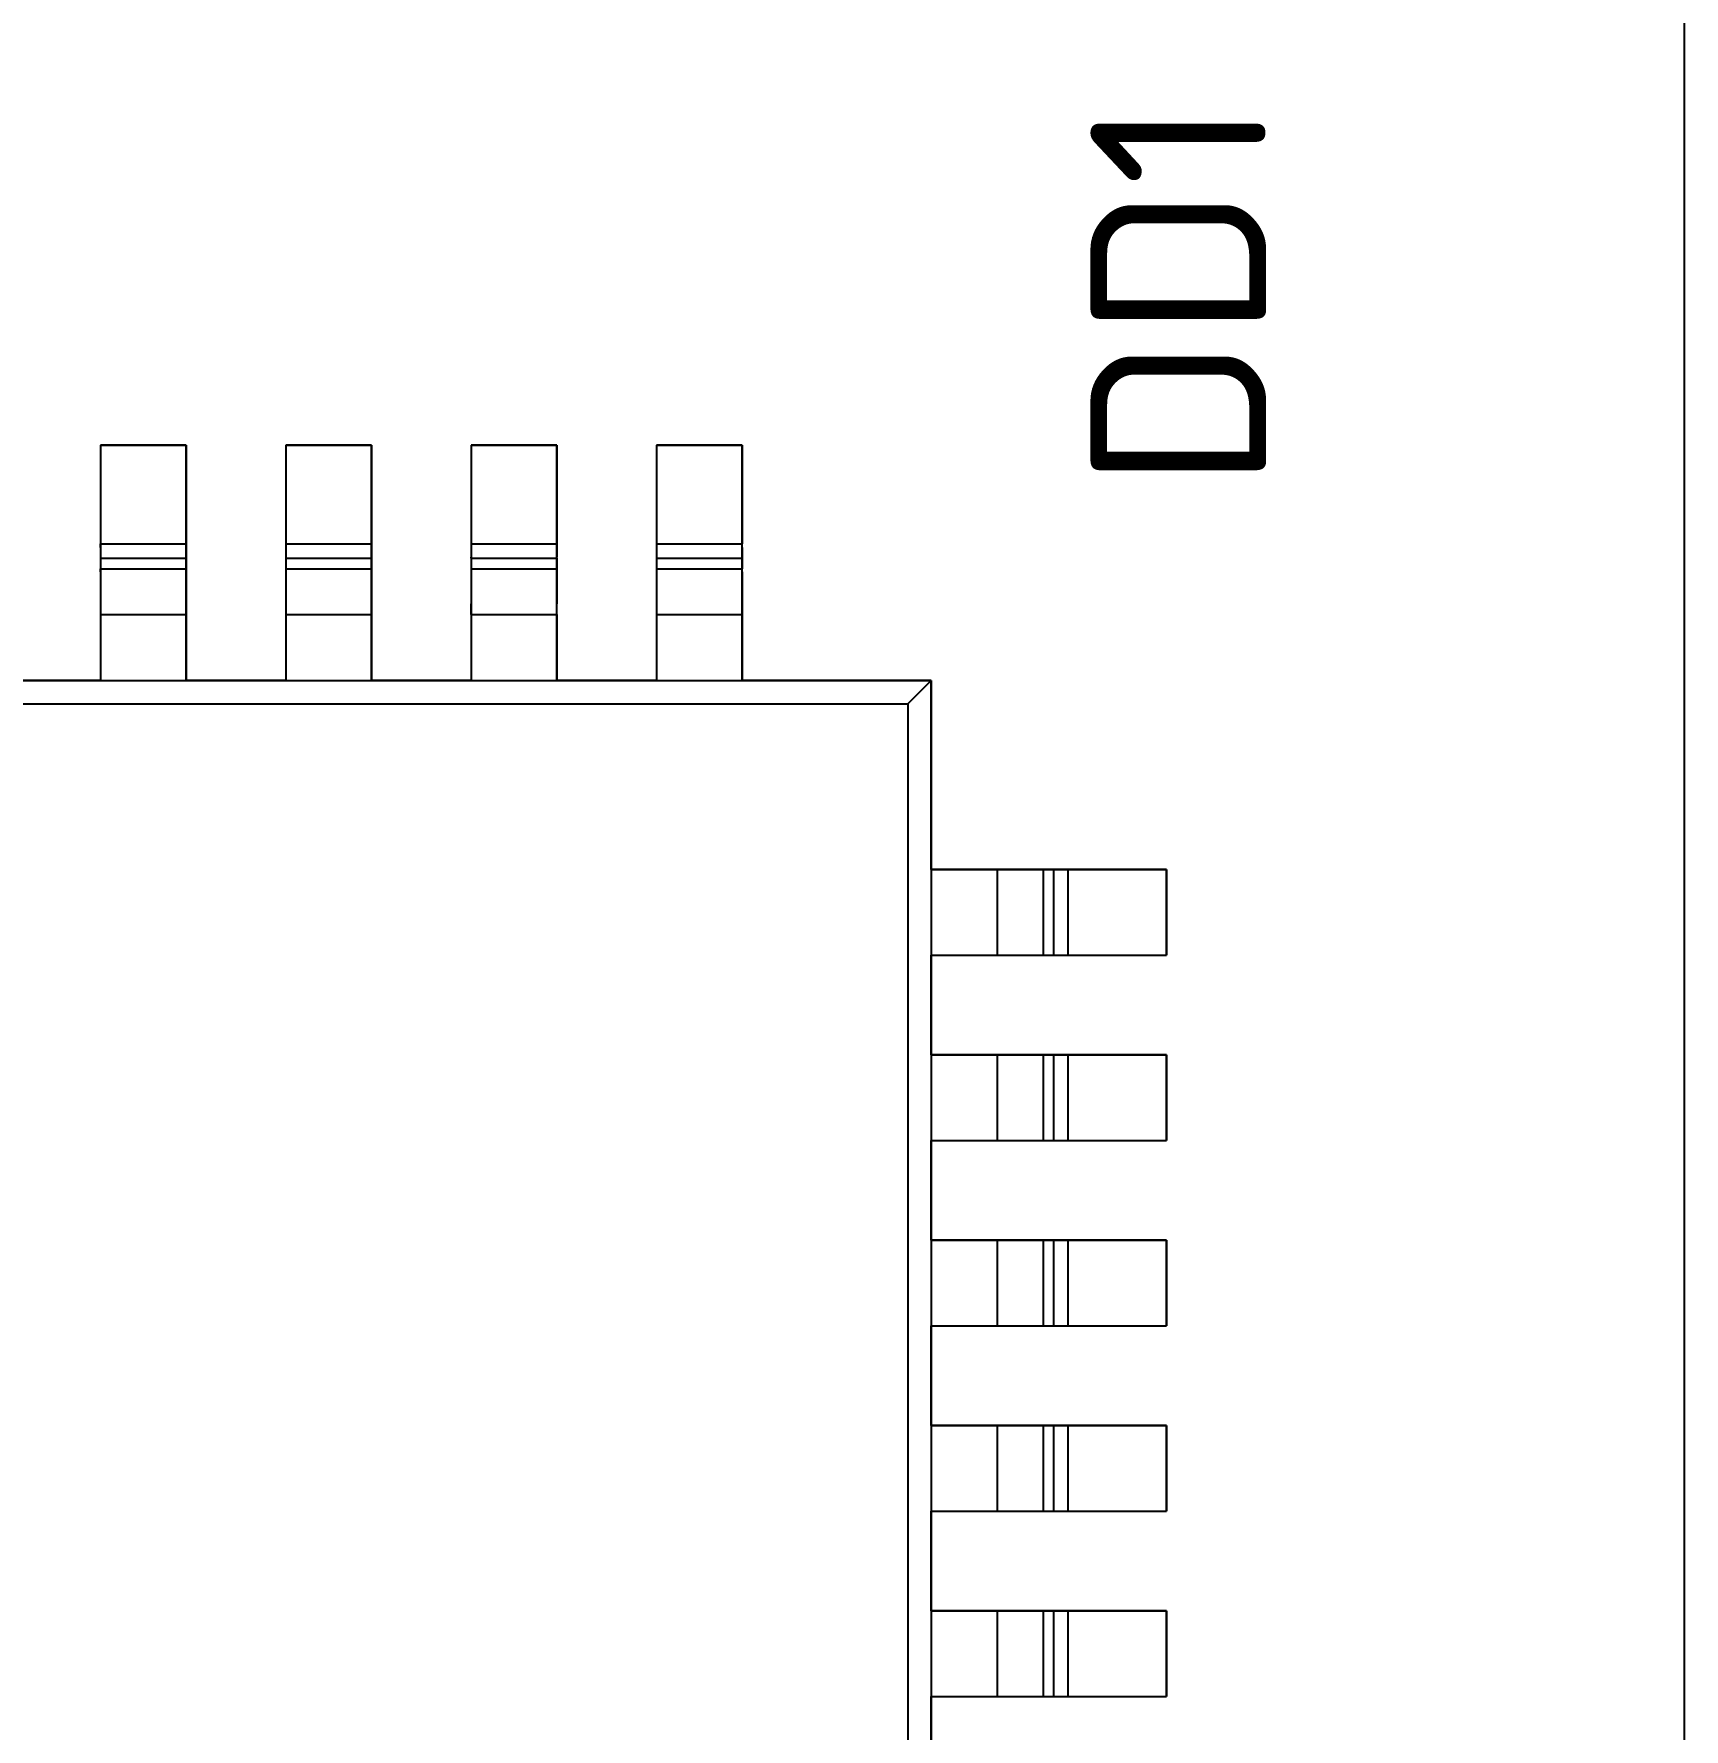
# Model space of a CAD drawing. Header units: inches. Extents: x 5 to 415, y -593 to 71.
# Drawn here: x 145.76 to 160, y -450.2 to -435.57 of the extents above; entities that cross this region are included whole.
import ezdxf

# ---------------------------------------------------------------- set-up
doc = ezdxf.new("R2010")
doc.units = ezdxf.units.IN
doc.header["$MEASUREMENT"] = 0
doc.styles.add('ISOCPEUR0', font='isocpeur.ttf', dxfattribs={"height": 3.704167})

msp = doc.modelspace()

# ---------------------------------------------------------------- linework, layer by layer
at = {"color": 18, "true_color": 0x000000}
for p, q in [((160, -422), (160, -496)), ((147.07, -439.118), (146.33, -439.118)), ((146.33, -439.118), (146.33, -441.15)), ((146.33, -439.118), (147.07, -439.118)), ((146.33, -439.118), (146.33, -439.97)), ((147.07, -441.15), (147.07, -439.118)), ((147.07, -439.118), (147.07, -439.97)), ((148.67, -439.118), (147.93, -439.118)), ((147.93, -439.118), (147.93, -441.15)), ((147.93, -439.118), (148.67, -439.118)), ((147.93, -439.118), (147.93, -439.97)), ((148.67, -441.15), (148.67, -439.118)), ((148.67, -439.118), (148.67, -439.97)), ((150.27, -439.118), (149.53, -439.118)), ((149.53, -439.118), (149.53, -441.15)), ((149.53, -439.118), (150.27, -439.118)), ((149.53, -439.118), (149.53, -439.97)), ((150.27, -441.15), (150.27, -439.118)), ((150.27, -439.118), (150.27, -439.97)), ((151.87, -439.118), (151.13, -439.118)), ((151.13, -439.118), (151.13, -441.15)), ((151.13, -439.118), (151.87, -439.118)), ((151.13, -439.118), (151.13, -439.97)), ((151.87, -441.15), (151.87, -439.118)), ((151.87, -439.118), (151.87, -439.97)), ((146.33, -440), (146.33, -439.97)), ((146.33, -439.97), (147.07, -439.97)), ((146.33, -440), (146.33, -440.028)), ((147.07, -439.97), (147.07, -440)), ((147.07, -440), (147.07, -440.028)), ((147.93, -439.97), (147.93, -440)), ((147.93, -439.97), (148.67, -439.97)), ((147.93, -440), (147.93, -440.028)), ((148.67, -439.97), (148.67, -440)), ((148.67, -440), (148.67, -440.028)), ((149.53, -439.97), (149.53, -440)), ((149.53, -439.97), (150.27, -439.97)), ((149.53, -440), (149.53, -440.028)), ((150.27, -439.97), (150.27, -440)), ((150.27, -440), (150.27, -440.028)), ((151.13, -439.97), (151.13, -440)), ((151.13, -439.97), (151.87, -439.97)), ((151.13, -440), (151.13, -440.028)), ((151.87, -440), (151.87, -439.97)), ((151.87, -440), (151.87, -440.028)), ((146.33, -440.028), (146.33, -440.052)), ((146.33, -440.052), (146.33, -440.07)), ((146.33, -440.07), (146.33, -440.084)), ((146.33, -440.084), (146.33, -440.092)), ((146.33, -440.092), (146.33, -440.184)), ((146.33, -440.092), (147.07, -440.092)), ((147.07, -440.028), (147.07, -440.052)), ((147.07, -440.052), (147.07, -440.07)), ((147.07, -440.07), (147.07, -440.084)), ((147.07, -440.084), (147.07, -440.092)), ((147.07, -440.092), (147.07, -440.184)), ((147.93, -440.028), (147.93, -440.052)), ((147.93, -440.052), (147.93, -440.07)), ((147.93, -440.07), (147.93, -440.084)), ((147.93, -440.084), (147.93, -440.092)), ((147.93, -440.092), (147.93, -440.184)), ((147.93, -440.092), (148.67, -440.092)), ((148.67, -440.028), (148.67, -440.052)), ((148.67, -440.052), (148.67, -440.07)), ((148.67, -440.07), (148.67, -440.084)), ((148.67, -440.084), (148.67, -440.092)), ((148.67, -440.092), (148.67, -440.184)), ((149.53, -440.028), (149.53, -440.052)), ((149.53, -440.052), (149.53, -440.07)), ((149.53, -440.07), (149.53, -440.084)), ((149.53, -440.092), (149.53, -440.084)), ((149.53, -440.092), (149.53, -440.184)), ((149.53, -440.092), (150.27, -440.092)), ((150.27, -440.028), (150.27, -440.052)), ((150.27, -440.052), (150.27, -440.07)), ((150.27, -440.07), (150.27, -440.084)), ((150.27, -440.092), (150.27, -440.084)), ((150.27, -440.092), (150.27, -440.184)), ((151.13, -440.028), (151.13, -440.052)), ((151.13, -440.052), (151.13, -440.07)), ((151.13, -440.07), (151.13, -440.084)), ((151.13, -440.084), (151.13, -440.092)), ((151.13, -440.092), (151.13, -440.184)), ((151.13, -440.092), (151.87, -440.092)), ((151.87, -440.028), (151.87, -440.052)), ((151.87, -440.052), (151.87, -440.07)), ((151.87, -440.07), (151.87, -440.084)), ((151.87, -440.084), (151.87, -440.092)), ((151.87, -440.092), (151.87, -440.184)), ((146.33, -440.21), (146.33, -440.184)), ((146.33, -440.184), (147.07, -440.184)), ((146.33, -440.21), (146.33, -440.256)), ((146.33, -440.256), (146.33, -440.32)), ((147.07, -440.184), (147.07, -440.21)), ((147.07, -440.21), (147.07, -440.256)), ((147.07, -440.256), (147.07, -440.32)), ((147.93, -440.184), (147.93, -440.21)), ((147.93, -440.184), (148.67, -440.184)), ((147.93, -440.21), (147.93, -440.256)), ((147.93, -440.256), (147.93, -440.32)), ((148.67, -440.184), (148.67, -440.21)), ((148.67, -440.21), (148.67, -440.256)), ((148.67, -440.256), (148.67, -440.32)), ((149.53, -440.184), (149.53, -440.21)), ((149.53, -440.184), (150.27, -440.184)), ((149.53, -440.21), (149.53, -440.256)), ((149.53, -440.256), (149.53, -440.32)), ((150.27, -440.184), (150.27, -440.21)), ((150.27, -440.21), (150.27, -440.256)), ((150.27, -440.256), (150.27, -440.32)), ((151.13, -440.184), (151.13, -440.21)), ((151.13, -440.184), (151.87, -440.184)), ((151.13, -440.21), (151.13, -440.256)), ((151.13, -440.256), (151.13, -440.32)), ((151.87, -440.21), (151.87, -440.184)), ((151.87, -440.21), (151.87, -440.256)), ((151.87, -440.256), (151.87, -440.32)), ((146.33, -440.32), (146.33, -440.398)), ((146.33, -440.398), (146.33, -440.486)), ((147.07, -440.32), (147.07, -440.398)), ((147.07, -440.398), (147.07, -440.486)), ((147.93, -440.32), (147.93, -440.398)), ((147.93, -440.398), (147.93, -440.486)), ((148.67, -440.32), (148.67, -440.398)), ((148.67, -440.398), (148.67, -440.486)), ((149.53, -440.32), (149.53, -440.398)), ((149.53, -440.398), (149.53, -440.486)), ((150.27, -440.32), (150.27, -440.398)), ((150.27, -440.398), (150.27, -440.486)), ((151.13, -440.32), (151.13, -440.398)), ((151.13, -440.398), (151.13, -440.486)), ((151.87, -440.32), (151.87, -440.398)), ((151.87, -440.398), (151.87, -440.486)), ((146.33, -440.486), (146.33, -440.58)), ((146.33, -440.58), (146.33, -441.15)), ((146.33, -440.58), (147.07, -440.58)), ((147.07, -440.486), (147.07, -440.58)), ((147.07, -440.58), (147.07, -441.15)), ((147.93, -440.486), (147.93, -440.58)), ((147.93, -440.58), (147.93, -441.15)), ((147.93, -440.58), (148.67, -440.58)), ((148.67, -440.486), (148.67, -440.58)), ((148.67, -440.58), (148.67, -441.15)), ((149.53, -440.58), (149.53, -440.486)), ((149.53, -440.58), (149.53, -441.15)), ((149.53, -440.58), (150.27, -440.58)), ((150.27, -440.58), (150.27, -440.486)), ((150.27, -440.58), (150.27, -441.15)), ((151.13, -440.486), (151.13, -440.58)), ((151.13, -440.58), (151.13, -441.15)), ((151.13, -440.58), (151.87, -440.58)), ((151.87, -440.486), (151.87, -440.58)), ((151.87, -440.58), (151.87, -441.15)), ((134.5, -441.15), (153.5, -441.15)), ((146.33, -441.15), (145.47, -441.15)), ((146.33, -441.15), (147.07, -441.15)), ((147.93, -441.15), (147.07, -441.15)), ((147.93, -441.15), (148.67, -441.15)), ((149.53, -441.15), (148.67, -441.15)), ((149.53, -441.15), (150.27, -441.15)), ((151.13, -441.15), (150.27, -441.15)), ((151.13, -441.15), (151.87, -441.15)), ((153.5, -441.15), (151.87, -441.15)), ((153.3, -441.35), (153.5, -441.15)), ((153.5, -442.78), (153.5, -441.15)), ((153.5, -441.15), (153.5, -461.15)), ((134.582, -441.35), (153.3, -441.35)), ((153.3, -441.35), (153.3, -460.95)), ((155.532, -442.78), (153.5, -442.78)), ((153.5, -442.78), (153.5, -443.52)), ((153.5, -442.78), (154.07, -442.78)), ((154.07, -442.78), (154.164, -442.78)), ((154.07, -442.78), (154.07, -443.52)), ((154.164, -442.78), (154.252, -442.78)), ((154.252, -442.78), (154.33, -442.78)), ((154.33, -442.78), (154.394, -442.78)), ((154.394, -442.78), (154.44, -442.78)), ((154.44, -442.78), (154.466, -442.78)), ((154.466, -442.78), (154.558, -442.78)), ((154.466, -442.78), (154.466, -443.52)), ((154.558, -442.78), (154.566, -442.78)), ((154.558, -442.78), (154.558, -443.52)), ((154.566, -442.78), (154.58, -442.78)), ((154.58, -442.78), (154.598, -442.78)), ((154.598, -442.78), (154.622, -442.78)), ((154.622, -442.78), (154.65, -442.78)), ((154.65, -442.78), (154.68, -442.78)), ((154.68, -442.78), (155.532, -442.78)), ((154.68, -442.78), (154.68, -443.52)), ((155.532, -443.52), (155.532, -442.78)), ((155.532, -442.78), (155.532, -443.52)), ((153.5, -444.38), (153.5, -443.52)), ((153.5, -443.52), (155.532, -443.52)), ((153.5, -443.52), (154.07, -443.52)), ((154.07, -443.52), (154.164, -443.52)), ((154.164, -443.52), (154.252, -443.52)), ((154.252, -443.52), (154.33, -443.52)), ((154.33, -443.52), (154.394, -443.52)), ((154.394, -443.52), (154.44, -443.52)), ((154.44, -443.52), (154.466, -443.52)), ((154.466, -443.52), (154.558, -443.52)), ((154.558, -443.52), (154.566, -443.52)), ((154.566, -443.52), (154.58, -443.52)), ((154.58, -443.52), (154.598, -443.52)), ((154.598, -443.52), (154.622, -443.52)), ((154.622, -443.52), (154.65, -443.52)), ((154.65, -443.52), (154.68, -443.52)), ((154.68, -443.52), (155.532, -443.52)), ((155.532, -444.38), (153.5, -444.38)), ((153.5, -444.38), (153.5, -445.12)), ((153.5, -444.38), (154.07, -444.38)), ((154.07, -444.38), (154.164, -444.38)), ((154.07, -444.38), (154.07, -445.12)), ((154.164, -444.38), (154.252, -444.38)), ((154.252, -444.38), (154.33, -444.38)), ((154.33, -444.38), (154.394, -444.38)), ((154.394, -444.38), (154.44, -444.38)), ((154.44, -444.38), (154.466, -444.38)), ((154.466, -444.38), (154.558, -444.38)), ((154.466, -444.38), (154.466, -445.12)), ((154.558, -444.38), (154.566, -444.38)), ((154.558, -444.38), (154.558, -445.12)), ((154.566, -444.38), (154.58, -444.38)), ((154.58, -444.38), (154.598, -444.38)), ((154.598, -444.38), (154.622, -444.38)), ((154.622, -444.38), (154.65, -444.38)), ((154.65, -444.38), (154.68, -444.38)), ((154.68, -444.38), (155.532, -444.38)), ((154.68, -444.38), (154.68, -445.12)), ((155.532, -445.12), (155.532, -444.38)), ((155.532, -444.38), (155.532, -445.12)), ((153.5, -445.98), (153.5, -445.12)), ((153.5, -445.12), (155.532, -445.12)), ((153.5, -445.12), (154.07, -445.12)), ((154.07, -445.12), (154.164, -445.12)), ((154.164, -445.12), (154.252, -445.12)), ((154.252, -445.12), (154.33, -445.12)), ((154.33, -445.12), (154.394, -445.12)), ((154.394, -445.12), (154.44, -445.12)), ((154.44, -445.12), (154.466, -445.12)), ((154.466, -445.12), (154.558, -445.12)), ((154.558, -445.12), (154.566, -445.12)), ((154.566, -445.12), (154.58, -445.12)), ((154.58, -445.12), (154.598, -445.12)), ((154.598, -445.12), (154.622, -445.12)), ((154.622, -445.12), (154.65, -445.12)), ((154.65, -445.12), (154.68, -445.12)), ((154.68, -445.12), (155.532, -445.12)), ((155.532, -445.98), (153.5, -445.98)), ((153.5, -445.98), (153.5, -446.72)), ((153.5, -445.98), (154.07, -445.98)), ((154.07, -445.98), (154.164, -445.98)), ((154.07, -445.98), (154.07, -446.72)), ((154.164, -445.98), (154.252, -445.98)), ((154.252, -445.98), (154.33, -445.98)), ((154.33, -445.98), (154.394, -445.98)), ((154.394, -445.98), (154.44, -445.98)), ((154.44, -445.98), (154.466, -445.98)), ((154.466, -445.98), (154.558, -445.98)), ((154.466, -445.98), (154.466, -446.72)), ((154.558, -445.98), (154.566, -445.98)), ((154.558, -445.98), (154.558, -446.72)), ((154.566, -445.98), (154.58, -445.98)), ((154.58, -445.98), (154.598, -445.98)), ((154.598, -445.98), (154.622, -445.98)), ((154.622, -445.98), (154.65, -445.98)), ((154.65, -445.98), (154.68, -445.98)), ((154.68, -445.98), (155.532, -445.98)), ((154.68, -445.98), (154.68, -446.72)), ((155.532, -446.72), (155.532, -445.98)), ((155.532, -445.98), (155.532, -446.72)), ((153.5, -447.58), (153.5, -446.72)), ((153.5, -446.72), (155.532, -446.72)), ((153.5, -446.72), (154.07, -446.72)), ((154.07, -446.72), (154.164, -446.72)), ((154.164, -446.72), (154.252, -446.72)), ((154.252, -446.72), (154.33, -446.72)), ((154.33, -446.72), (154.394, -446.72)), ((154.394, -446.72), (154.44, -446.72)), ((154.44, -446.72), (154.466, -446.72)), ((154.466, -446.72), (154.558, -446.72)), ((154.558, -446.72), (154.566, -446.72)), ((154.566, -446.72), (154.58, -446.72)), ((154.58, -446.72), (154.598, -446.72)), ((154.598, -446.72), (154.622, -446.72)), ((154.622, -446.72), (154.65, -446.72)), ((154.65, -446.72), (154.68, -446.72)), ((154.68, -446.72), (155.532, -446.72)), ((155.532, -447.58), (153.5, -447.58)), ((153.5, -447.58), (153.5, -448.32)), ((153.5, -447.58), (154.07, -447.58)), ((154.07, -447.58), (154.164, -447.58)), ((154.07, -447.58), (154.07, -448.32)), ((154.164, -447.58), (154.252, -447.58)), ((154.252, -447.58), (154.33, -447.58)), ((154.33, -447.58), (154.394, -447.58)), ((154.394, -447.58), (154.44, -447.58)), ((154.44, -447.58), (154.466, -447.58)), ((154.466, -447.58), (154.558, -447.58)), ((154.466, -447.58), (154.466, -448.32)), ((154.558, -447.58), (154.566, -447.58)), ((154.558, -447.58), (154.558, -448.32)), ((154.566, -447.58), (154.58, -447.58)), ((154.58, -447.58), (154.598, -447.58)), ((154.598, -447.58), (154.622, -447.58)), ((154.622, -447.58), (154.65, -447.58)), ((154.65, -447.58), (154.68, -447.58)), ((154.68, -447.58), (155.532, -447.58)), ((154.68, -447.58), (154.68, -448.32)), ((155.532, -448.32), (155.532, -447.58)), ((155.532, -447.58), (155.532, -448.32)), ((153.5, -449.18), (153.5, -448.32)), ((153.5, -448.32), (155.532, -448.32)), ((153.5, -448.32), (154.07, -448.32)), ((154.07, -448.32), (154.164, -448.32)), ((154.164, -448.32), (154.252, -448.32)), ((154.252, -448.32), (154.33, -448.32)), ((154.33, -448.32), (154.394, -448.32)), ((154.394, -448.32), (154.44, -448.32)), ((154.44, -448.32), (154.466, -448.32)), ((154.466, -448.32), (154.558, -448.32)), ((154.558, -448.32), (154.566, -448.32)), ((154.566, -448.32), (154.58, -448.32)), ((154.58, -448.32), (154.598, -448.32)), ((154.598, -448.32), (154.622, -448.32)), ((154.622, -448.32), (154.65, -448.32)), ((154.65, -448.32), (154.68, -448.32)), ((154.68, -448.32), (155.532, -448.32)), ((155.532, -449.18), (153.5, -449.18)), ((153.5, -449.18), (153.5, -449.92)), ((153.5, -449.18), (154.07, -449.18)), ((154.07, -449.18), (154.164, -449.18)), ((154.07, -449.18), (154.07, -449.92)), ((154.164, -449.18), (154.252, -449.18)), ((154.252, -449.18), (154.33, -449.18)), ((154.33, -449.18), (154.394, -449.18)), ((154.394, -449.18), (154.44, -449.18)), ((154.44, -449.18), (154.466, -449.18)), ((154.466, -449.18), (154.558, -449.18)), ((154.466, -449.18), (154.466, -449.92)), ((154.558, -449.18), (154.566, -449.18)), ((154.558, -449.18), (154.558, -449.92)), ((154.566, -449.18), (154.58, -449.18)), ((154.58, -449.18), (154.598, -449.18)), ((154.598, -449.18), (154.622, -449.18)), ((154.622, -449.18), (154.65, -449.18)), ((154.65, -449.18), (154.68, -449.18)), ((154.68, -449.18), (155.532, -449.18)), ((154.68, -449.18), (154.68, -449.92)), ((155.532, -449.92), (155.532, -449.18)), ((155.532, -449.18), (155.532, -449.92)), ((153.5, -450.78), (153.5, -449.92)), ((153.5, -449.92), (155.532, -449.92)), ((153.5, -449.92), (154.07, -449.92)), ((154.07, -449.92), (154.164, -449.92)), ((154.164, -449.92), (154.252, -449.92)), ((154.252, -449.92), (154.33, -449.92)), ((154.33, -449.92), (154.394, -449.92)), ((154.394, -449.92), (154.44, -449.92)), ((154.44, -449.92), (154.466, -449.92)), ((154.466, -449.92), (154.558, -449.92)), ((154.558, -449.92), (154.566, -449.92)), ((154.566, -449.92), (154.58, -449.92)), ((154.58, -449.92), (154.598, -449.92)), ((154.598, -449.92), (154.622, -449.92)), ((154.622, -449.92), (154.65, -449.92)), ((154.65, -449.92), (154.68, -449.92)), ((154.68, -449.92), (155.532, -449.92))]:
    msp.add_line(p, q, dxfattribs=at)
at = {"color": 7, "true_color": 0xffffff}
for p, q in [((147.07, -439.118), (146.33, -439.118)), ((146.33, -439.118), (146.33, -441.15)), ((146.33, -439.118), (147.07, -439.118)), ((146.33, -439.118), (146.33, -439.97)), ((147.07, -441.15), (147.07, -439.118)), ((147.07, -439.118), (147.07, -439.97)), ((148.67, -439.118), (147.93, -439.118)), ((147.93, -439.118), (147.93, -441.15)), ((147.93, -439.118), (148.67, -439.118)), ((147.93, -439.118), (147.93, -439.97)), ((148.67, -441.15), (148.67, -439.118)), ((148.67, -439.118), (148.67, -439.97)), ((150.27, -439.118), (149.53, -439.118)), ((149.53, -439.118), (149.53, -441.15)), ((149.53, -439.118), (150.27, -439.118)), ((149.53, -439.118), (149.53, -439.97)), ((150.27, -441.15), (150.27, -439.118)), ((150.27, -439.118), (150.27, -439.97)), ((151.87, -439.118), (151.13, -439.118)), ((151.13, -439.118), (151.13, -441.15)), ((151.13, -439.118), (151.87, -439.118)), ((151.13, -439.118), (151.13, -439.97)), ((151.87, -441.15), (151.87, -439.118)), ((151.87, -439.118), (151.87, -439.97)), ((146.33, -440), (146.33, -439.97)), ((146.33, -439.97), (147.07, -439.97)), ((146.33, -440), (146.33, -440.028)), ((147.07, -439.97), (147.07, -440)), ((147.07, -440), (147.07, -440.028)), ((147.93, -439.97), (147.93, -440)), ((147.93, -439.97), (148.67, -439.97)), ((147.93, -440), (147.93, -440.028)), ((148.67, -439.97), (148.67, -440)), ((148.67, -440), (148.67, -440.028)), ((149.53, -439.97), (149.53, -440)), ((149.53, -439.97), (150.27, -439.97)), ((149.53, -440), (149.53, -440.028)), ((150.27, -439.97), (150.27, -440)), ((150.27, -440), (150.27, -440.028)), ((151.13, -439.97), (151.13, -440)), ((151.13, -439.97), (151.87, -439.97)), ((151.13, -440), (151.13, -440.028)), ((151.87, -440), (151.87, -439.97)), ((151.87, -440), (151.87, -440.028)), ((146.33, -440.028), (146.33, -440.052)), ((146.33, -440.052), (146.33, -440.07)), ((146.33, -440.07), (146.33, -440.084)), ((146.33, -440.084), (146.33, -440.092)), ((146.33, -440.092), (146.33, -440.184)), ((146.33, -440.092), (147.07, -440.092)), ((147.07, -440.028), (147.07, -440.052)), ((147.07, -440.052), (147.07, -440.07)), ((147.07, -440.07), (147.07, -440.084)), ((147.07, -440.084), (147.07, -440.092)), ((147.07, -440.092), (147.07, -440.184)), ((147.93, -440.028), (147.93, -440.052)), ((147.93, -440.052), (147.93, -440.07)), ((147.93, -440.07), (147.93, -440.084)), ((147.93, -440.084), (147.93, -440.092)), ((147.93, -440.092), (147.93, -440.184)), ((147.93, -440.092), (148.67, -440.092)), ((148.67, -440.028), (148.67, -440.052)), ((148.67, -440.052), (148.67, -440.07)), ((148.67, -440.07), (148.67, -440.084)), ((148.67, -440.084), (148.67, -440.092)), ((148.67, -440.092), (148.67, -440.184)), ((149.53, -440.028), (149.53, -440.052)), ((149.53, -440.052), (149.53, -440.07)), ((149.53, -440.07), (149.53, -440.084)), ((149.53, -440.092), (149.53, -440.084)), ((149.53, -440.092), (149.53, -440.184)), ((149.53, -440.092), (150.27, -440.092)), ((150.27, -440.028), (150.27, -440.052)), ((150.27, -440.052), (150.27, -440.07)), ((150.27, -440.07), (150.27, -440.084)), ((150.27, -440.092), (150.27, -440.084)), ((150.27, -440.092), (150.27, -440.184)), ((151.13, -440.028), (151.13, -440.052)), ((151.13, -440.052), (151.13, -440.07)), ((151.13, -440.07), (151.13, -440.084)), ((151.13, -440.084), (151.13, -440.092)), ((151.13, -440.092), (151.13, -440.184)), ((151.13, -440.092), (151.87, -440.092)), ((151.87, -440.028), (151.87, -440.052)), ((151.87, -440.052), (151.87, -440.07)), ((151.87, -440.07), (151.87, -440.084)), ((151.87, -440.084), (151.87, -440.092)), ((151.87, -440.092), (151.87, -440.184)), ((146.33, -440.21), (146.33, -440.184)), ((146.33, -440.184), (147.07, -440.184)), ((146.33, -440.21), (146.33, -440.256)), ((146.33, -440.256), (146.33, -440.32)), ((147.07, -440.184), (147.07, -440.21)), ((147.07, -440.21), (147.07, -440.256)), ((147.07, -440.256), (147.07, -440.32)), ((147.93, -440.184), (147.93, -440.21)), ((147.93, -440.184), (148.67, -440.184)), ((147.93, -440.21), (147.93, -440.256)), ((147.93, -440.256), (147.93, -440.32)), ((148.67, -440.184), (148.67, -440.21)), ((148.67, -440.21), (148.67, -440.256)), ((148.67, -440.256), (148.67, -440.32)), ((149.53, -440.184), (149.53, -440.21)), ((149.53, -440.184), (150.27, -440.184)), ((149.53, -440.21), (149.53, -440.256)), ((149.53, -440.256), (149.53, -440.32)), ((150.27, -440.184), (150.27, -440.21)), ((150.27, -440.21), (150.27, -440.256)), ((150.27, -440.256), (150.27, -440.32)), ((151.13, -440.184), (151.13, -440.21)), ((151.13, -440.184), (151.87, -440.184)), ((151.13, -440.21), (151.13, -440.256)), ((151.13, -440.256), (151.13, -440.32)), ((151.87, -440.21), (151.87, -440.184)), ((151.87, -440.21), (151.87, -440.256)), ((151.87, -440.256), (151.87, -440.32)), ((146.33, -440.32), (146.33, -440.398)), ((146.33, -440.398), (146.33, -440.486)), ((147.07, -440.32), (147.07, -440.398)), ((147.07, -440.398), (147.07, -440.486)), ((147.93, -440.32), (147.93, -440.398)), ((147.93, -440.398), (147.93, -440.486)), ((148.67, -440.32), (148.67, -440.398)), ((148.67, -440.398), (148.67, -440.486)), ((149.53, -440.32), (149.53, -440.398)), ((149.53, -440.398), (149.53, -440.486)), ((150.27, -440.32), (150.27, -440.398)), ((150.27, -440.398), (150.27, -440.486)), ((151.13, -440.32), (151.13, -440.398)), ((151.13, -440.398), (151.13, -440.486)), ((151.87, -440.32), (151.87, -440.398)), ((151.87, -440.398), (151.87, -440.486)), ((146.33, -440.486), (146.33, -440.58)), ((146.33, -440.58), (146.33, -441.15)), ((146.33, -440.58), (147.07, -440.58)), ((147.07, -440.486), (147.07, -440.58)), ((147.07, -440.58), (147.07, -441.15)), ((147.93, -440.486), (147.93, -440.58)), ((147.93, -440.58), (147.93, -441.15)), ((147.93, -440.58), (148.67, -440.58)), ((148.67, -440.486), (148.67, -440.58)), ((148.67, -440.58), (148.67, -441.15)), ((149.53, -440.58), (149.53, -440.486)), ((149.53, -440.58), (149.53, -441.15)), ((149.53, -440.58), (150.27, -440.58)), ((150.27, -440.58), (150.27, -440.486)), ((150.27, -440.58), (150.27, -441.15)), ((151.13, -440.486), (151.13, -440.58)), ((151.13, -440.58), (151.13, -441.15)), ((151.13, -440.58), (151.87, -440.58)), ((151.87, -440.486), (151.87, -440.58)), ((151.87, -440.58), (151.87, -441.15)), ((134.5, -441.15), (153.5, -441.15)), ((146.33, -441.15), (145.47, -441.15)), ((146.33, -441.15), (147.07, -441.15)), ((147.93, -441.15), (147.07, -441.15)), ((147.93, -441.15), (148.67, -441.15)), ((149.53, -441.15), (148.67, -441.15)), ((149.53, -441.15), (150.27, -441.15)), ((151.13, -441.15), (150.27, -441.15)), ((151.13, -441.15), (151.87, -441.15)), ((153.5, -441.15), (151.87, -441.15)), ((153.3, -441.35), (153.5, -441.15)), ((153.5, -442.78), (153.5, -441.15)), ((153.5, -441.15), (153.5, -461.15)), ((134.582, -441.35), (153.3, -441.35)), ((153.3, -441.35), (153.3, -460.95)), ((155.532, -442.78), (153.5, -442.78)), ((153.5, -442.78), (153.5, -443.52)), ((153.5, -442.78), (154.07, -442.78)), ((154.07, -442.78), (154.164, -442.78)), ((154.07, -442.78), (154.07, -443.52)), ((154.164, -442.78), (154.252, -442.78)), ((154.252, -442.78), (154.33, -442.78)), ((154.33, -442.78), (154.394, -442.78)), ((154.394, -442.78), (154.44, -442.78)), ((154.44, -442.78), (154.466, -442.78)), ((154.466, -442.78), (154.558, -442.78)), ((154.466, -442.78), (154.466, -443.52)), ((154.558, -442.78), (154.566, -442.78)), ((154.558, -442.78), (154.558, -443.52)), ((154.566, -442.78), (154.58, -442.78)), ((154.58, -442.78), (154.598, -442.78)), ((154.598, -442.78), (154.622, -442.78)), ((154.622, -442.78), (154.65, -442.78)), ((154.65, -442.78), (154.68, -442.78)), ((154.68, -442.78), (155.532, -442.78)), ((154.68, -442.78), (154.68, -443.52)), ((155.532, -443.52), (155.532, -442.78)), ((155.532, -442.78), (155.532, -443.52)), ((153.5, -444.38), (153.5, -443.52)), ((153.5, -443.52), (155.532, -443.52)), ((153.5, -443.52), (154.07, -443.52)), ((154.07, -443.52), (154.164, -443.52)), ((154.164, -443.52), (154.252, -443.52)), ((154.252, -443.52), (154.33, -443.52)), ((154.33, -443.52), (154.394, -443.52)), ((154.394, -443.52), (154.44, -443.52)), ((154.44, -443.52), (154.466, -443.52)), ((154.466, -443.52), (154.558, -443.52)), ((154.558, -443.52), (154.566, -443.52)), ((154.566, -443.52), (154.58, -443.52)), ((154.58, -443.52), (154.598, -443.52)), ((154.598, -443.52), (154.622, -443.52)), ((154.622, -443.52), (154.65, -443.52)), ((154.65, -443.52), (154.68, -443.52)), ((154.68, -443.52), (155.532, -443.52)), ((155.532, -444.38), (153.5, -444.38)), ((153.5, -444.38), (153.5, -445.12)), ((153.5, -444.38), (154.07, -444.38)), ((154.07, -444.38), (154.164, -444.38)), ((154.07, -444.38), (154.07, -445.12)), ((154.164, -444.38), (154.252, -444.38)), ((154.252, -444.38), (154.33, -444.38)), ((154.33, -444.38), (154.394, -444.38)), ((154.394, -444.38), (154.44, -444.38)), ((154.44, -444.38), (154.466, -444.38)), ((154.466, -444.38), (154.558, -444.38)), ((154.466, -444.38), (154.466, -445.12)), ((154.558, -444.38), (154.566, -444.38)), ((154.558, -444.38), (154.558, -445.12)), ((154.566, -444.38), (154.58, -444.38)), ((154.58, -444.38), (154.598, -444.38)), ((154.598, -444.38), (154.622, -444.38)), ((154.622, -444.38), (154.65, -444.38)), ((154.65, -444.38), (154.68, -444.38)), ((154.68, -444.38), (155.532, -444.38)), ((154.68, -444.38), (154.68, -445.12)), ((155.532, -445.12), (155.532, -444.38)), ((155.532, -444.38), (155.532, -445.12)), ((153.5, -445.98), (153.5, -445.12)), ((153.5, -445.12), (155.532, -445.12)), ((153.5, -445.12), (154.07, -445.12)), ((154.07, -445.12), (154.164, -445.12)), ((154.164, -445.12), (154.252, -445.12)), ((154.252, -445.12), (154.33, -445.12)), ((154.33, -445.12), (154.394, -445.12)), ((154.394, -445.12), (154.44, -445.12)), ((154.44, -445.12), (154.466, -445.12)), ((154.466, -445.12), (154.558, -445.12)), ((154.558, -445.12), (154.566, -445.12)), ((154.566, -445.12), (154.58, -445.12)), ((154.58, -445.12), (154.598, -445.12)), ((154.598, -445.12), (154.622, -445.12)), ((154.622, -445.12), (154.65, -445.12)), ((154.65, -445.12), (154.68, -445.12)), ((154.68, -445.12), (155.532, -445.12)), ((155.532, -445.98), (153.5, -445.98)), ((153.5, -445.98), (153.5, -446.72)), ((153.5, -445.98), (154.07, -445.98)), ((154.07, -445.98), (154.164, -445.98)), ((154.07, -445.98), (154.07, -446.72)), ((154.164, -445.98), (154.252, -445.98)), ((154.252, -445.98), (154.33, -445.98)), ((154.33, -445.98), (154.394, -445.98)), ((154.394, -445.98), (154.44, -445.98)), ((154.44, -445.98), (154.466, -445.98)), ((154.466, -445.98), (154.558, -445.98)), ((154.466, -445.98), (154.466, -446.72)), ((154.558, -445.98), (154.566, -445.98)), ((154.558, -445.98), (154.558, -446.72)), ((154.566, -445.98), (154.58, -445.98)), ((154.58, -445.98), (154.598, -445.98)), ((154.598, -445.98), (154.622, -445.98)), ((154.622, -445.98), (154.65, -445.98)), ((154.65, -445.98), (154.68, -445.98)), ((154.68, -445.98), (155.532, -445.98)), ((154.68, -445.98), (154.68, -446.72)), ((155.532, -446.72), (155.532, -445.98)), ((155.532, -445.98), (155.532, -446.72)), ((153.5, -447.58), (153.5, -446.72)), ((153.5, -446.72), (155.532, -446.72)), ((153.5, -446.72), (154.07, -446.72)), ((154.07, -446.72), (154.164, -446.72)), ((154.164, -446.72), (154.252, -446.72)), ((154.252, -446.72), (154.33, -446.72)), ((154.33, -446.72), (154.394, -446.72)), ((154.394, -446.72), (154.44, -446.72)), ((154.44, -446.72), (154.466, -446.72)), ((154.466, -446.72), (154.558, -446.72)), ((154.558, -446.72), (154.566, -446.72)), ((154.566, -446.72), (154.58, -446.72)), ((154.58, -446.72), (154.598, -446.72)), ((154.598, -446.72), (154.622, -446.72)), ((154.622, -446.72), (154.65, -446.72)), ((154.65, -446.72), (154.68, -446.72)), ((154.68, -446.72), (155.532, -446.72)), ((155.532, -447.58), (153.5, -447.58)), ((153.5, -447.58), (153.5, -448.32)), ((153.5, -447.58), (154.07, -447.58)), ((154.07, -447.58), (154.164, -447.58)), ((154.07, -447.58), (154.07, -448.32)), ((154.164, -447.58), (154.252, -447.58)), ((154.252, -447.58), (154.33, -447.58)), ((154.33, -447.58), (154.394, -447.58)), ((154.394, -447.58), (154.44, -447.58)), ((154.44, -447.58), (154.466, -447.58)), ((154.466, -447.58), (154.558, -447.58)), ((154.466, -447.58), (154.466, -448.32)), ((154.558, -447.58), (154.566, -447.58)), ((154.558, -447.58), (154.558, -448.32)), ((154.566, -447.58), (154.58, -447.58)), ((154.58, -447.58), (154.598, -447.58)), ((154.598, -447.58), (154.622, -447.58)), ((154.622, -447.58), (154.65, -447.58)), ((154.65, -447.58), (154.68, -447.58)), ((154.68, -447.58), (155.532, -447.58)), ((154.68, -447.58), (154.68, -448.32)), ((155.532, -448.32), (155.532, -447.58)), ((155.532, -447.58), (155.532, -448.32)), ((153.5, -449.18), (153.5, -448.32)), ((153.5, -448.32), (155.532, -448.32)), ((153.5, -448.32), (154.07, -448.32)), ((154.07, -448.32), (154.164, -448.32)), ((154.164, -448.32), (154.252, -448.32)), ((154.252, -448.32), (154.33, -448.32)), ((154.33, -448.32), (154.394, -448.32)), ((154.394, -448.32), (154.44, -448.32)), ((154.44, -448.32), (154.466, -448.32)), ((154.466, -448.32), (154.558, -448.32)), ((154.558, -448.32), (154.566, -448.32)), ((154.566, -448.32), (154.58, -448.32)), ((154.58, -448.32), (154.598, -448.32)), ((154.598, -448.32), (154.622, -448.32)), ((154.622, -448.32), (154.65, -448.32)), ((154.65, -448.32), (154.68, -448.32)), ((154.68, -448.32), (155.532, -448.32)), ((155.532, -449.18), (153.5, -449.18)), ((153.5, -449.18), (153.5, -449.92)), ((153.5, -449.18), (154.07, -449.18)), ((154.07, -449.18), (154.164, -449.18)), ((154.07, -449.18), (154.07, -449.92)), ((154.164, -449.18), (154.252, -449.18)), ((154.252, -449.18), (154.33, -449.18)), ((154.33, -449.18), (154.394, -449.18)), ((154.394, -449.18), (154.44, -449.18)), ((154.44, -449.18), (154.466, -449.18)), ((154.466, -449.18), (154.558, -449.18)), ((154.466, -449.18), (154.466, -449.92)), ((154.558, -449.18), (154.566, -449.18)), ((154.558, -449.18), (154.558, -449.92)), ((154.566, -449.18), (154.58, -449.18)), ((154.58, -449.18), (154.598, -449.18)), ((154.598, -449.18), (154.622, -449.18)), ((154.622, -449.18), (154.65, -449.18)), ((154.65, -449.18), (154.68, -449.18)), ((154.68, -449.18), (155.532, -449.18)), ((154.68, -449.18), (154.68, -449.92)), ((155.532, -449.92), (155.532, -449.18)), ((155.532, -449.18), (155.532, -449.92)), ((153.5, -450.78), (153.5, -449.92)), ((153.5, -449.92), (155.532, -449.92)), ((153.5, -449.92), (154.07, -449.92)), ((154.07, -449.92), (154.164, -449.92)), ((154.164, -449.92), (154.252, -449.92)), ((154.252, -449.92), (154.33, -449.92)), ((154.33, -449.92), (154.394, -449.92)), ((154.394, -449.92), (154.44, -449.92)), ((154.44, -449.92), (154.466, -449.92)), ((154.466, -449.92), (154.558, -449.92)), ((154.558, -449.92), (154.566, -449.92)), ((154.566, -449.92), (154.58, -449.92)), ((154.58, -449.92), (154.598, -449.92)), ((154.598, -449.92), (154.622, -449.92)), ((154.622, -449.92), (154.65, -449.92)), ((154.65, -449.92), (154.68, -449.92)), ((154.68, -449.92), (155.532, -449.92))]:
    msp.add_line(p, q, dxfattribs=at)

# ---------------------------------------------------------------- texts
at = {"color": 18, "true_color": 0x000000, "style": 'ISOCPEUR0'}
msp.add_text('DD1', height=1.5158, rotation=90, dxfattribs=at).set_placement((156.391, -439.497))

doc.saveas('drawing.dxf')
